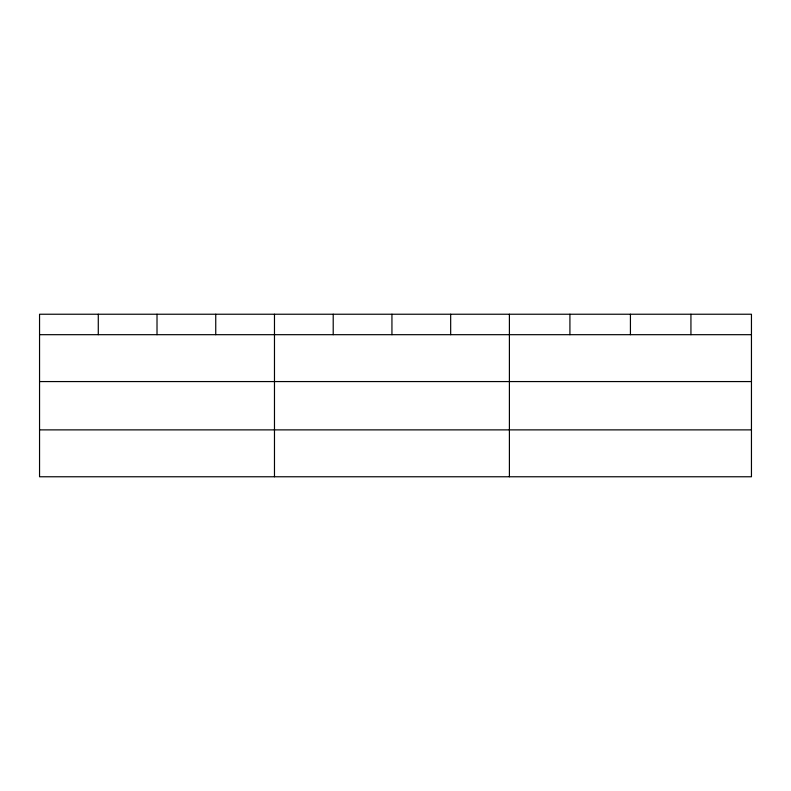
<?xml version="1.0" encoding="UTF-8"?>
<svg xmlns="http://www.w3.org/2000/svg" width="791" height="791" viewBox="0 0 791 791"><rect width="100%" height="100%" fill="white"/><g stroke="black" fill="none" stroke-linecap="round" stroke-linejoin="round"><path stroke-width="1.19" d="M751.45 381.569L751.45 314.235L39.55 314.235L39.55 476.765L751.45 476.765L751.45 381.569L39.55 381.569M39.55 334.682L751.45 334.682M39.55 429.879L751.45 429.879M690.938 314.235L690.938 334.682M630.427 314.235L630.427 334.682M569.915 314.235L569.915 334.682M509.404 314.235L509.404 476.765M450.672 314.235L450.672 334.682M391.94 314.235L391.94 334.682M333.209 314.235L333.209 334.682M274.477 314.235L274.477 476.765M215.745 314.235L215.745 334.682M157.014 314.235L157.014 334.682M98.282 314.235L98.282 334.682"/></g></svg>
